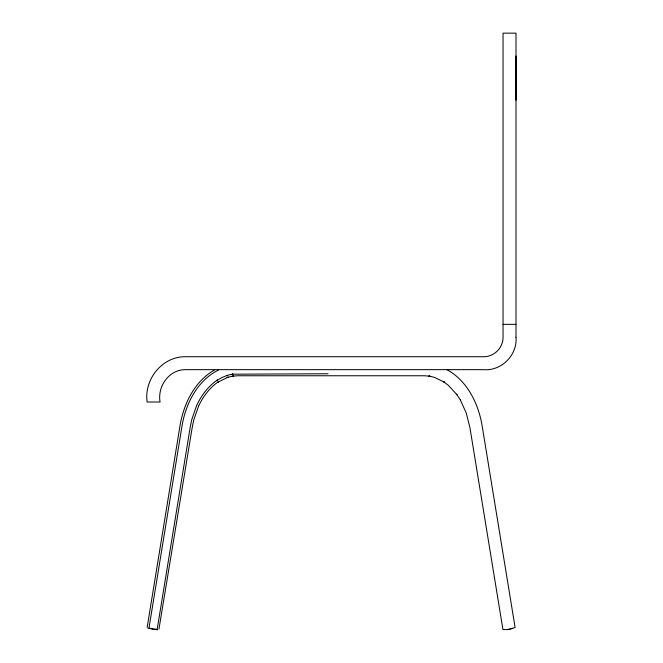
<?xml version="1.0" encoding="UTF-8"?>
<svg xmlns="http://www.w3.org/2000/svg" width="663" height="663" viewBox="0 0 663 663"><rect width="100%" height="100%" fill="white"/><g stroke="black" fill="none" stroke-linecap="round" stroke-linejoin="round"><path stroke-width="0.99" d="M515.996 100.212L515.996 56.015M147.161 627.372L180.054 425.447C183.767 403.75 194.541 381.515 214.207 370.178M218.459 370.045C197.491 380.537 185.756 403.435 182.052 425.787L149.001 627.894L153.228 629.162L157.197 629.129L190.215 427.179L191.798 419.538L196.555 405.723C201.221 395.629 208.083 386.355 217.356 380.048L216.809 380.446L222.006 377.479L227.409 375.333L226.688 375.49L232.953 374.031L232.224 374.197L328.069 373.758M512.623 628.251L511.156 628.723M510.178 628.938L508.057 629.278M509.176 629.427L515.118 627.538L482.067 425.389C478.296 403.353 467.142 380.653 446.862 369.606M507.593 629.651L502.927 629.485L469.918 427.577L466.238 412.958L460.329 399.946M503.051 324.356L515.996 324.356M157.545 629.85L147.915 628.201M158.938 629.146L192.204 427.519L193.762 419.986L198.593 406.096L198.345 406.626C202.895 396.781 209.591 387.731 218.633 381.59L217.82 382.178L228.122 377.197L227.053 377.446L233.509 375.938L232.423 376.186L237.984 375.755L424.378 375.755L429.939 376.186L428.837 376.029L434.215 377.288L444.508 382.253L443.638 381.739L448.453 385.418L457.047 394.866M456.616 394.212L460.702 400.527M515.996 337.301C517.588 354.97 501.311 371.255 483.634 369.656L185.955 369.656C169.289 369.192 157.222 386.222 160.073 402.018L147.128 402.018C143.838 379.219 162.476 356.089 185.955 356.719L483.634 356.719C494.018 356.934 503.267 347.677 503.051 337.301L503.051 33.15L515.996 33.15L515.996 337.301"/></g></svg>
